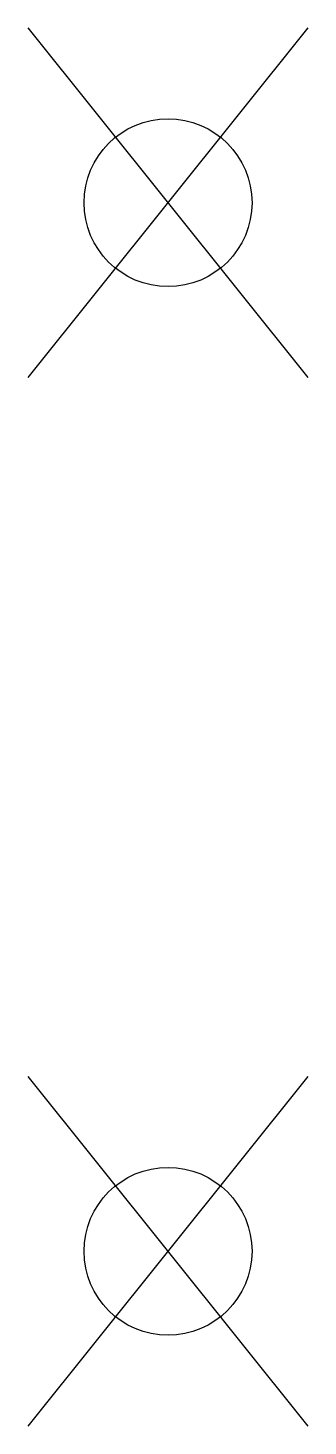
# Model space of a CAD drawing. Header units: millimetres. Extents: x -58 to -12, y 0 to 35.
# Drawn here: x -58 to -53, y 5 to 30 of the extents above.
import ezdxf

# ---------------------------------------------------------------- set-up
doc = ezdxf.new("R2010")
doc.units = ezdxf.units.MM
doc.layers.get('0').update_dxf_attribs({"linetype": 'CONTINUOUS'})

msp = doc.modelspace()

# ---------------------------------------------------------------- linework, layer by layer
for p, q in [((-53, 23.75), (-58, 30)), ((-58, 23.75), (-53, 30)), ((-53, 5), (-58, 11.25)), ((-58, 5), (-53, 11.25))]:
    msp.add_line(p, q)
for centre in [(-55.5, 26.875), (-55.5, 8.125)]:
    msp.add_circle(centre, 1.5)

doc.saveas('drawing.dxf')
